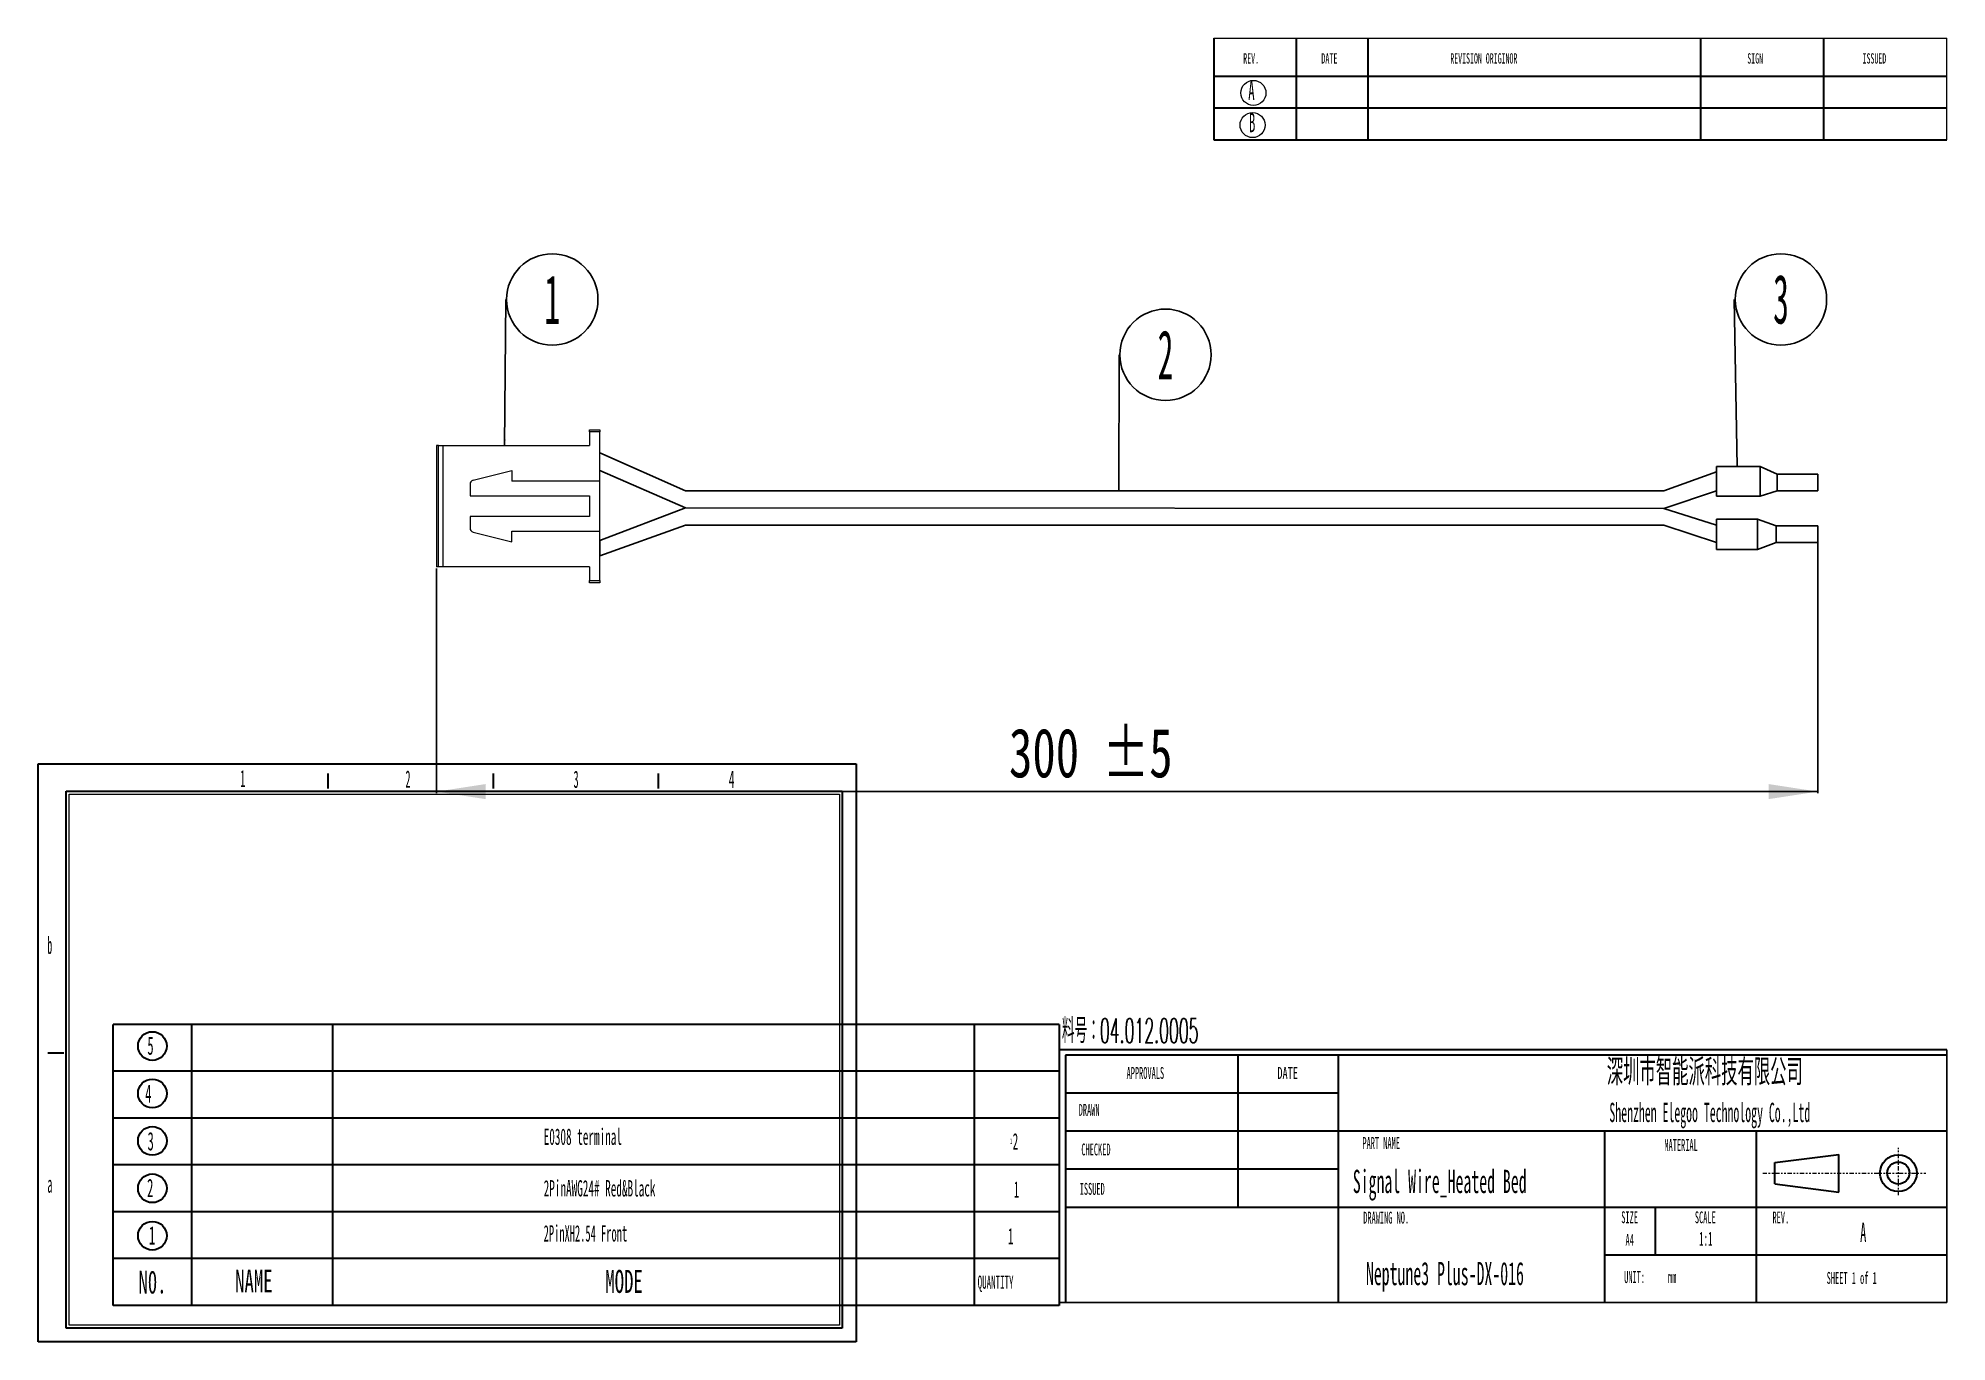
# Model space of a CAD drawing. Header units: millimetres. Extents: x 0 to 117, y 0 to 80.
import ezdxf
from ezdxf.enums import TextEntityAlignment as Align

# ---------------------------------------------------------------- set-up
doc = ezdxf.new("R2010")
doc.units = ezdxf.units.MM
doc.linetypes.add('CENTERX2', pattern=[2.032, 1.27, -0.254, 0.254, -0.254])
doc.linetypes.add('PHANTOM', pattern=[1.27, 0.635, -0.127, 0.127, -0.127, 0.127, -0.127])
for name, color, linetype, lineweight in [('SLD-0', 179, 'Continuous', 30), ('中心线层', 1, 'CENTERX2', 15), ('尺寸线层', 3, 'Continuous', 15), ('粗实线层', 179, 'Continuous', 30)]:
    doc.layers.add(name, color=color, linetype=linetype, lineweight=lineweight)
doc.layers.add('SLD-0_0', color=179, linetype='Continuous')
doc.styles.add('SLDTEXTSTYLE0', font='TXT', dxfattribs={"width": 0.469})
doc.styles.add('SLDTEXTSTYLE1', font='TXT', dxfattribs={"width": 0.63525})
doc.styles.add('SLDTEXTSTYLE10', font='TXT', dxfattribs={"width": 0.50025})
doc.styles.add('SLDTEXTSTYLE11', font='TXT', dxfattribs={"width": 0.7})
doc.styles.add('SLDTEXTSTYLE12', font='TXT', dxfattribs={"width": 0.469, "bigfont": 'bigfont'})
doc.styles.add('SLDTEXTSTYLE2', font='TXT', dxfattribs={"width": 0.56, "bigfont": 'bigfont'})
doc.styles.add('SLDTEXTSTYLE3', font='TXT', dxfattribs={"width": 0.45})
doc.styles.add('SLDTEXTSTYLE4', font='TXT', dxfattribs={"width": 0.55055})
doc.styles.add('SLDTEXTSTYLE5', font='TXT', dxfattribs={"width": 0.49})
doc.styles.add('SLDTEXTSTYLE6', font='TXT', dxfattribs={"width": 0.434})
doc.styles.add('SLDTEXTSTYLE7', font='TXT', dxfattribs={"width": 0.6})
doc.styles.add('SLDTEXTSTYLE8', font='TXT', dxfattribs={"width": 0.5025})
doc.dimstyles.new('SLDDIMSTYLE0', dxfattribs={"dimtxt": 3, "dimasz": 0.35, "dimexe": 0, "dimexo": 0.0625, "dimgap": 0.75, "dimtad": 2, "dimrnd": 1e-09, "dimzin": 12, "dimdsep": 46, "dimtxsty": 'SLDTEXTSTYLE0', "dimsah": 1, "dimcen": 0.09, "dimadec": 0, "dimazin": 3, "dimtfac": 1, "dimtdec": 3, "dimtofl": 0, "dimtmove": 0, "dimatfit": 3, "dimfxl": 0, "dimfrac": 2, "dimtolj": 1, "dimtzin": 12, "dimarcsym": 0})
doc.dimstyles.new('SLDDIMSTYLE1', dxfattribs={"dimtxt": 0.18, "dimasz": 0.35, "dimexe": 0, "dimexo": 0.0625, "dimgap": 0, "dimtad": 0, "dimtih": 1, "dimtoh": 1, "dimdec": 0, "dimrnd": 1e-09, "dimzin": 0, "dimdsep": 46, "dimtxsty": 'Standard', "dimsah": 1, "dimcen": 0.09, "dimadec": 0, "dimazin": 0, "dimtfac": 0.35, "dimtdec": 0, "dimtofl": 0, "dimtmove": 0, "dimatfit": 3, "dimfxl": 0, "dimfrac": 2, "dimtolj": 1, "dimtzin": 0, "dimarcsym": 0})

# ---------------------------------------------------------------- blocks, each defined once
blk = doc.blocks.new('明细栏_1')
at = {"layer": '粗实线层', "color": 7}
for p, q in [((144.46, 42.89), (0, 42.89)), ((0, 0), (0, 42.89)), ((12, 42.89), (12, 0)), ((33.51, 42.89), (33.51, 0)), ((131.49, 42.89), (131.49, 0)), ((144.46, 42.89), (144.46, 0)), ((144.46, 35.74), (0, 35.74)), ((144.46, 28.59), (0, 28.59)), ((144.46, 21.44), (0, 21.44)), ((0, 14.3), (0, 21.44)), ((144.46, 14.3), (0, 14.3)), ((144.46, 7.17), (0, 7.17)), ((144.46, 0), (0, 0))]:
    blk.add_line(p, q, dxfattribs=at)
for centre in [(6, 39.59), (6, 32.35), (6, 25.11), (6, 17.87), (6, 10.63)]:
    blk.add_circle(centre, 2.19, dxfattribs=at)
at = {"layer": '尺寸线层', "attachment_point": 1}
for s, insert, char_height, style in [('5', (5.24, 41.06), 2.8, 'SLDTEXTSTYLE8'), ('4', (4.9, 33.72), 2.8, 'SLDTEXTSTYLE8'), ('3', (5.27, 26.47), 2.8, 'SLDTEXTSTYLE8'), ('2', (5.2, 19.33), 2.8, 'SLDTEXTSTYLE8'), ('1', (5.48, 12.09), 2.8, 'SLDTEXTSTYLE8'), ('N0.', (3.88, 5.31), 3.5, 'SLDTEXTSTYLE7'), ('NAME', (18.64, 5.47), 3.5, 'SLDTEXTSTYLE7'), ('MODE', (75.17, 5.41), 3.5, 'SLDTEXTSTYLE7'), ('QUANTITY', (132.02, 4.54), 2, 'SLDTEXTSTYLE8')]:
    blk.add_mtext(s, dxfattribs=dict(at, insert=insert, char_height=char_height, style=style))
at = {"layer": '尺寸线层', "color": 7}
for tag in ['规格1', '数量1', '规格2', '规格3', '规格4_', '规格5', '数量2', '数量3', '数量4', '数量5_', '名称1', '名称2', '名称3', '名称4', '名称5']:
    blk.add_attdef(tag, (0, 0), '', height=1, dxfattribs=at)
blk = doc.blocks.new('更新记录栏_1')
at = {"layer": 'SLD-0', "color": 7, "linetype": 'Continuous'}
for p, q in [((-110.52, 0), (-110.52, -15.3)), ((-98.13, 0), (-98.13, -15.3)), ((-87.3, 0), (-87.3, -15.3)), ((-110.52, -5.74), (0, -5.74)), ((-110.52, -10.52), (0, -10.52)), ((-110.52, -15.3), (0, -15.3))]:
    blk.add_line(p, q, dxfattribs=at)
at = {"layer": 'SLD-0', "color": 7}
for p, q in [((-37.16, 0), (-37.16, -15.3)), ((-18.58, 0), (-18.58, -15.3))]:
    blk.add_line(p, q, dxfattribs=at)
at = {"layer": 'SLD-0', "color": 2, "lineweight": 0}
for centre in [(-104.56, -8.25), (-104.68, -13.1)]:
    blk.add_circle(centre, 1.89, dxfattribs=at)
at = {"layer": '粗实线层', "color": 7, "lineweight": 15}
for p in [(-110.52, 0), (0, -15.3)]:
    blk.add_line(p, (0, 0), dxfattribs=at)
at = {"layer": 'SLD-0', "attachment_point": 1}
for s, insert, char_height, style in [('REV.', (-106.09, -2.27), 1.554, 'SLDTEXTSTYLE0'), ('DATE', (-94.32, -2.27), 1.554, 'SLDTEXTSTYLE4'), ('REVISION ORIGINOR', (-74.87, -2.27), 1.5536, 'SLDTEXTSTYLE0'), ('SIGN', (-30.09, -2.27), 1.554, 'SLDTEXTSTYLE0'), ('ISSUED', (-12.7, -2.27), 1.554, 'SLDTEXTSTYLE0'), ('A', (-105.34, -6.43), 2.9, 'SLDTEXTSTYLE5'), ('B', (-105.23, -11.28), 2.9, 'SLDTEXTSTYLE5')]:
    blk.add_mtext(s, dxfattribs=dict(at, insert=insert, char_height=char_height, style=style))
at = {"layer": '尺寸线层', "color": 7}
for tag in ['A版本更新内容_1', 'A版本更新内容_2', '标记A', '标记B', '发布者A', '发布者B', '日期A', '日期B']:
    blk.add_attdef(tag, (0, 0), '', height=1, dxfattribs=at)
blk = doc.blocks.new('图框_1')
at = {"layer": 'SLD-0', "color": 7}
for p, q in [((0, 207.38), (293.52, 207.38)), ((0, 0), (0, 207.38)), ((293.52, 207.38), (293.52, 0)), ((293.52, 0), (0, 0))]:
    blk.add_line(p, q, dxfattribs=at)
at = {"layer": 'SLD-0', "color": 7, "linetype": 'Continuous'}
for p, q in [((104.11, 198.49), (104.11, 203.88)), ((163.36, 198.49), (163.36, 203.88)), ((222.61, 198.49), (222.61, 203.88)), ((10.1, 4.94), (10.1, 197.5)), ((10.1, 197.5), (288.58, 197.5)), ((288.58, 197.5), (288.58, 4.94)), ((9.21, 103.56), (3.48, 103.56)), ((288.58, 4.94), (10.1, 4.94))]:
    blk.add_line(p, q, dxfattribs=at)
at = {"layer": 'SLD-0', "color": 7, "lineweight": 15}
for p, q in [((11.08, 5.93), (11.08, 196.52)), ((11.08, 196.52), (287.59, 196.52)), ((287.59, 196.52), (287.59, 5.93)), ((287.59, 5.93), (11.08, 5.93))]:
    blk.add_line(p, q, dxfattribs=at)
at = {"layer": 'SLD-0', "char_height": 6.17, "attachment_point": 1}
for s, insert, style in [('1', (72.52, 205.23), 'SLDTEXTSTYLE6'), ('2', (131.8, 204.98), 'SLDTEXTSTYLE6'), ('3', (192.12, 204.92), 'SLDTEXTSTYLE6'), ('4', (247.85, 204.92), 'SLDTEXTSTYLE5'), ('b', (3.24, 145.35), 'SLDTEXTSTYLE6'), ('a', (3.29, 59.68), 'SLDTEXTSTYLE6')]:
    blk.add_mtext(s, dxfattribs=dict(at, insert=insert, style=style))
blk = doc.blocks.new('图框1_1')
at = {"color": 7, "linetype": 'Continuous', "xscale": 0.4201680672268908, "yscale": 0.4201680672268908, "zscale": 0.4201680672268908}
blk.add_blockref('图框_1', (0, 0), dxfattribs=at)
blk = doc.blocks.new('ELEGOO标题栏_1')
at = {"layer": 'SLD-0', "color": 179, "linetype": 'Continuous'}
for p, q in [((133.85, 38.11), (0, 38.11)), ((0, 38.11), (0, 0)), ((133.85, 37.29), (0.96, 37.29)), ((0.96, 37.29), (0.96, 0)), ((26.95, 37.29), (26.95, 14.34)), ((42.07, 37.29), (42.07, 0)), ((42.07, 31.55), (0.96, 31.55)), ((133.85, 25.81), (0.96, 25.81)), ((82.22, 25.81), (82.22, 0)), ((105.17, 0), (105.17, 25.81)), ((107.93, 21.13), (117.56, 22.32)), ((107.93, 17.89), (107.93, 21.13)), ((117.56, 16.63), (117.56, 22.32)), ((42.07, 20.08), (0.96, 20.08)), ((107.93, 17.89), (117.56, 16.63)), ((133.85, 14.34), (0.96, 14.34)), ((89.87, 14.34), (89.87, 7.17)), ((82.22, 7.17), (133.85, 7.17))]:
    blk.add_line(p, q, dxfattribs=at)
for radius in [2.77, 1.67]:
    blk.add_circle((126.54, 19.51), radius, dxfattribs=at)
at = {"layer": 'SLD-0_0'}
for p in [(133.85, 38.11), (0, 0)]:
    blk.add_line(p, (133.85, 0), dxfattribs=at)
at = {"layer": '中心线层', "color": 1, "linetype": 'PHANTOM', "lineweight": 15}
for p, q in [((126.54, 16.16), (126.54, 23.3)), ((106.1, 19.51), (130.7, 19.51))]:
    blk.add_line(p, q, dxfattribs=at)
at = {"layer": 'SLD-0'}
for s, insert, char_height, attachment_point, style in [('APPROVALS', (13, 35.5), 1.793, 2, 'SLDTEXTSTYLE0'), ('DATE', (34.46, 35.5), 1.793, 2, 'SLDTEXTSTYLE1'), ('\\M+1905B圳\\M+18E73\\M+19271\\M+1945C\\M+19468\\M+189C8\\M+18B5A\\M+1974C\\M+18CC0\\M+18CF6\\M+18E69', (97.36, 36.73), 4, 2, 'SLDTEXTSTYLE2'), ('DRAWN', (4.52, 29.93), 1.793, 2, 'SLDTEXTSTYLE0'), ('Shenzhen Elegoo Technology Co.,Ltd', (98.11, 30.11), 2.9104, 2, 'SLDTEXTSTYLE3'), ('CHECKED', (5.55, 23.97), 1.793, 2, 'SLDTEXTSTYLE0'), ('PART NAME', (48.56, 24.94), 1.793, 2, 'SLDTEXTSTYLE0'), ('MATERIAL', (93.78, 24.64), 1.793, 2, 'SLDTEXTSTYLE0'), ('ISSUED', (4.99, 18.03), 1.793, 2, 'SLDTEXTSTYLE0'), ('DRAWING NO.', (49.31, 13.69), 1.7927, 2, 'SLDTEXTSTYLE0'), ('SIZE', (86.02, 13.75), 1.793, 2, 'SLDTEXTSTYLE0'), ('SCALE', (97.43, 13.74), 1.793, 2, 'SLDTEXTSTYLE0'), ('REV.', (108.82, 13.72), 1.793, 2, 'SLDTEXTSTYLE0'), ('A', (120.78, 12.04), 2.91, 1, 'SLDTEXTSTYLE0'), ('A4', (86.03, 10.34), 1.793, 2, 'SLDTEXTSTYLE0'), ('1:1', (97.51, 10.67), 2.117, 2, 'SLDTEXTSTYLE0'), ('UNIT:', (86.77, 4.73), 1.793, 2, 'SLDTEXTSTYLE0'), ('mm', (92.44, 4.74), 1.793, 2, 'SLDTEXTSTYLE0'), ('SHEET 1 of 1', (119.51, 4.6), 1.7927, 2, 'SLDTEXTSTYLE0')]:
    blk.add_mtext(s, dxfattribs=dict(at, insert=insert, char_height=char_height, attachment_point=attachment_point, style=style))
at = {"layer": '尺寸线层', "color": 179}
for tag in ['材质', '绘制者', '发布者', '发布日期', '绘图日期', '零件名称', '审核者', '审核日期', '图纸编号']:
    blk.add_attdef(tag, (0, 0), '', height=1, dxfattribs=at)
blk = doc.blocks.new('_D')
at = {"layer": 'SLD-0_0'}
for p, q in [((108.71, 49.77), (108.71, 33.53)), ((24.27, 47.26), (24.27, 33.53)), ((108.71, 33.63), (24.27, 33.63))]:
    blk.add_line(p, q, dxfattribs=at)
for points in [[(24.27, 33.63), (27.27, 33.17), (27.27, 34.09)], [(108.71, 33.63), (105.71, 34.09), (105.71, 33.17)]]:
    blk.add_solid(points, dxfattribs=at)
at = {"layer": 'SLD-0_0', "insert": (59.27, 37.5), "char_height": 3, "attachment_point": 1, "style": 'SLDTEXTSTYLE11'}
blk.add_mtext('300 ±5', dxfattribs=at)
blk = doc.blocks.new('SW_SYMBOL_C#_1')
at = {"layer": 'SLD-0_0', "color": 0}
blk.add_circle((80, 50), 80, dxfattribs=at)
at = {"layer": 'SLD-0_0', "color": 0, "insert": (80, 50), "char_height": 85.9, "attachment_point": 5, "style": 'SLDTEXTSTYLE0'}
blk.add_mtext('1', dxfattribs=at)
blk = doc.blocks.new('SW_NOTE_0')
at = {"layer": 'SLD-0_0', "color": 0, "xscale": 0.03490909090909091, "yscale": 0.03490909090909091, "zscale": 0.03490909090909091}
blk.add_blockref('SW_SYMBOL_C#_1', (0.05, -1.74), dxfattribs=at)
blk = doc.blocks.new('SW_SYMBOL_C#_2')
at = {"layer": 'SLD-0_0', "color": 0}
blk.add_circle((80, 50), 80, dxfattribs=at)
at = {"layer": 'SLD-0_0', "color": 0, "insert": (80, 50), "char_height": 85.9, "attachment_point": 5, "style": 'SLDTEXTSTYLE0'}
blk.add_mtext('2', dxfattribs=at)
blk = doc.blocks.new('SW_NOTE_1')
at = {"layer": 'SLD-0_0', "color": 0, "xscale": 0.03490909090909091, "yscale": 0.03490909090909091, "zscale": 0.03490909090909091}
blk.add_blockref('SW_SYMBOL_C#_2', (0.05, -1.74), dxfattribs=at)
blk = doc.blocks.new('SW_SYMBOL_C#_3')
at = {"layer": 'SLD-0_0', "color": 0}
blk.add_circle((80, 50), 80, dxfattribs=at)
at = {"layer": 'SLD-0_0', "color": 0, "insert": (80, 50), "char_height": 85.9, "attachment_point": 5, "style": 'SLDTEXTSTYLE0'}
blk.add_mtext('3', dxfattribs=at)
blk = doc.blocks.new('SW_NOTE_2')
at = {"layer": 'SLD-0_0', "color": 0, "xscale": 0.03490909090909091, "yscale": 0.03490909090909091, "zscale": 0.03490909090909091}
blk.add_blockref('SW_SYMBOL_C#_3', (0.06, -1.74), dxfattribs=at)

msp = doc.modelspace()

# ---------------------------------------------------------------- linework, layer by layer
at = {"layer": 'SLD-0_0', "color": 179, "linetype": 'Continuous', "lineweight": 15}
for p, q in [((33.62, 55.75), (34.261, 55.75)), ((33.62, 55.622), (33.62, 55.75)), ((33.62, 55.622), (33.62, 54.79)), ((34.257, 55.622), (33.62, 55.622)), ((34.261, 55.75), (34.257, 55.622)), ((34.261, 52.612), (34.257, 55.622)), ((24.269, 54.79), (24.269, 47.36)), ((24.397, 54.79), (24.269, 54.79)), ((24.397, 47.36), (24.397, 54.79)), ((24.397, 54.79), (24.654, 54.79)), ((24.654, 54.79), (24.654, 47.36)), ((24.654, 54.79), (33.62, 54.79)), ((26.513, 52.661), (28.881, 53.253)), ((28.881, 53.253), (28.881, 52.612)), ((34.261, 52.612), (28.881, 52.612)), ((34.261, 49.538), (34.261, 52.612)), ((26.319, 52.412), (26.319, 51.715)), ((26.319, 51.715), (33.62, 51.715)), ((33.62, 51.715), (33.62, 50.435)), ((26.319, 50.435), (26.319, 49.738)), ((33.62, 50.435), (26.319, 50.435)), ((26.513, 49.489), (28.881, 48.897)), ((28.881, 48.897), (28.881, 49.538)), ((28.881, 49.538), (34.261, 49.538)), ((34.261, 46.528), (34.261, 49.538)), ((24.397, 47.36), (24.269, 47.36)), ((24.654, 47.36), (24.397, 47.36)), ((33.62, 47.36), (24.654, 47.36)), ((33.62, 47.36), (33.62, 46.528)), ((33.62, 46.528), (34.261, 46.528)), ((33.62, 46.399), (33.62, 46.528)), ((34.261, 46.399), (33.62, 46.399)), ((34.261, 46.528), (34.261, 46.399))]:
    msp.add_line(p, q, dxfattribs=at)
at = {"layer": 'SLD-0_0'}
for p, q in [((34.258, 54.331), (39.5, 52.012)), ((39.5, 50.967), (34.26, 53.253)), ((99.308, 52.012), (102.528, 53.171)), ((102.528, 53.495), (105.204, 53.495)), ((102.528, 53.495), (102.528, 51.68)), ((102.528, 53.171), (102.528, 52.012)), ((105.204, 53.495), (106.233, 53.033)), ((105.204, 53.495), (105.204, 51.68)), ((106.233, 53.033), (106.233, 52.012)), ((106.233, 53.033), (108.713, 53.033)), ((106.233, 53.033), (106.233, 52.012)), ((108.713, 53.033), (108.713, 52.012)), ((99.308, 52.012), (39.5, 52.012)), ((102.528, 52.012), (99.308, 50.934)), ((102.528, 51.68), (105.204, 51.68)), ((106.233, 52.012), (105.204, 51.68)), ((106.233, 52.012), (108.713, 52.012)), ((34.261, 48.977), (39.5, 50.967)), ((99.308, 50.934), (39.5, 50.967)), ((102.528, 49.922), (99.308, 50.934)), ((102.528, 50.283), (105.024, 50.283)), ((102.528, 50.283), (102.528, 48.427)), ((105.024, 50.283), (105.024, 48.427)), ((105.024, 50.283), (106.179, 49.867)), ((39.5, 49.922), (34.261, 48.033)), ((99.308, 49.922), (39.5, 49.922)), ((99.308, 49.922), (102.528, 48.858)), ((102.528, 48.858), (102.528, 49.922)), ((106.179, 49.867), (106.179, 48.858)), ((106.179, 49.867), (108.713, 49.867)), ((106.179, 49.867), (106.179, 48.858)), ((108.713, 49.867), (108.713, 48.858)), ((34.261, 48.033), (34.261, 48.977)), ((102.528, 48.427), (105.024, 48.427)), ((106.179, 48.858), (105.024, 48.427)), ((106.179, 48.858), (108.713, 48.858))]:
    msp.add_line(p, q, dxfattribs=at)
at = {"layer": 'SLD-0_0', "color": 179, "linetype": 'Continuous', "lineweight": 15}
for centre, start, end in [((26.575, 52.412), 104.03624, 180), ((26.575, 49.738), 180, 255.96376)]:
    msp.add_arc(centre, 0.256, start, end, dxfattribs=at)

# ---------------------------------------------------------------- block references
at = {"color": 7, "linetype": 'Continuous', "xscale": 0.4054583603924979, "yscale": 0.4054583603924979, "zscale": 0.4054583603924979}
for name, p in [('更新记录栏_1', (116.606, 79.68)), ('图框1_1', (-0.084, 0))]:
    msp.add_blockref(name, p, dxfattribs=at)
at = {"color": 7, "linetype": 'Continuous'}
ref = msp.add_blockref('明细栏_1', (4.494, 2.227), dxfattribs=dict(at, xscale=0.4003997895315147, yscale=0.4003997895315147, zscale=0.4003997895315147))
ref.add_attrib('数量3', '2', dxfattribs={"layer": '尺寸线层', "color": 7, "height": 1.001, "style": 'SLDTEXTSTYLE10', "width": 0.50025}).set_placement((59.493, 11.451), align=Align.BOTTOM_LEFT)
ref = msp.add_blockref('ELEGOO标题栏_1', (62.335, 2.402), dxfattribs=dict(at, xscale=0.4054583603924979, yscale=0.4054583603924979, zscale=0.4054583603924979))
ref.add_attrib('零件名称', 'Signal Wire_Heated Bed', dxfattribs={"layer": '尺寸线层', "color": 179, "height": 1.4191, "style": 'SLDTEXTSTYLE10', "width": 0.50025}).set_placement((80.29, 8.668), align=Align.BOTTOM_LEFT)
ref.add_attrib('图纸编号', 'Neptune3 Plus-DX-016', dxfattribs={"layer": '尺寸线层', "color": 179, "height": 1.4191, "style": 'SLDTEXTSTYLE10', "width": 0.50025}).set_placement((81.092, 3.038), align=Align.BOTTOM_LEFT)
at = {"layer": 'SLD-0_0'}
for name, p in [('SW_NOTE_0', (28.504, 63.703)), ('SW_NOTE_2', (103.614, 63.703)), ('SW_NOTE_1', (65.995, 60.323))]:
    msp.add_blockref(name, p, dxfattribs=at)

# ---------------------------------------------------------------- texts
at = {"layer": 'SLD-0_0', "attachment_point": 1}
for s, insert, char_height, style in [('\\M+197BF\\M+18D86\\M+1814604.012.0005', (62.507, 19.768), 1.5, 'SLDTEXTSTYLE12'), ('E0308 terminal', (30.82, 13.038), 1, 'SLDTEXTSTYLE8'), ('1', (59.334, 12.436), 0.35, 'SLDTEXTSTYLE0'), ('2PinAWG24# Red&Black', (30.82, 9.882), 1, 'SLDTEXTSTYLE8'), ('1', (59.566, 9.819), 1, 'SLDTEXTSTYLE0'), ('2PinXH2.54 Front', (30.82, 7.129), 1, 'SLDTEXTSTYLE0'), ('1', (59.218, 6.955), 1, 'SLDTEXTSTYLE0')]:
    msp.add_mtext(s, dxfattribs=dict(at, insert=insert, char_height=char_height, style=style))

# ---------------------------------------------------------------- dimensions: what is measured, and where the dimension line sits
at = {"layer": 'SLD-0_0'}
dim = msp.add_linear_dim(base=(24.269, 33.633), p1=(108.713, 49.867), p2=(24.269, 47.36), text='300 ±5', dimstyle='SLDDIMSTYLE0', dxfattribs=at)
dim.commit()
dim.dimension.update_dxf_attribs({"geometry": '_D', "text_midpoint": (63.358, 33.633), "dimtype": 160})

# ---------------------------------------------------------------- leaders
for points in [[(28.435, 54.79), (28.504, 63.703)], [(103.796, 53.495), (103.614, 63.703)], [(65.985, 52.012), (65.995, 60.323)]]:
    msp.add_leader(points, dimstyle='SLDDIMSTYLE1', dxfattribs=at)

doc.saveas('drawing.dxf')
